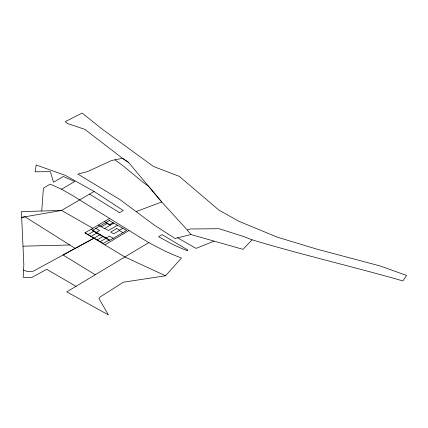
<?xml version="1.0" encoding="UTF-8"?>
<svg xmlns="http://www.w3.org/2000/svg" width="428" height="428" viewBox="0 0 428 428"><rect width="100%" height="100%" fill="white"/><g stroke="black" fill="none" stroke-linecap="round" stroke-linejoin="round"><path stroke-width="0.64" d="M75.959 286.327L46.764 269.33L31.683 277.526L23.176 277.291L23.84 264.616L21.4 211.598L61.552 210.432L94.107 191.466L123.237 210.517L119.546 212.673L89.543 194.125M41.741 211.004L43.405 188.143L50.269 184.12L61.049 188.973L72.332 195.414L148.725 242.633L163.576 250.343A199.057 114.923 0 0 0 173.19 254.714L181.467 258.063L165.54 275.787L123.35 282.196L99.965 297.085L98.938 298.578L108.428 314.917L66.773 291.859L148.725 242.633M128.507 162.378L122.472 158.296L84.856 129.358L67.33 123.435L65.254 121.638L82.16 113.083L102.779 129.561L153.561 166.524L179.262 176.325L218.938 210.111L238.899 221.308L277.451 237.219L316.998 249.171L380.385 266.039L406.6 275.434L402.898 280.929C352.806 266.585 302.007 254.831 252.103 239.824L243.04 249.358L190.931 234.533L175.004 238.46L153.946 224.882L120.172 199.726L77.864 174.089L87.606 171.553L111.617 160.511L122.472 158.296L128.507 162.373L161.725 201.968L187.298 230.023L190.931 234.533M104.871 244.88L129.053 230.467M61.525 189.251L74.772 181.515L63.333 176.48L53.484 182.237L50.408 171.665L35.155 171.794L36.171 164.999L65.297 175.346L94.107 191.466M165.54 275.787L124.799 256.918L84.958 232.853L109.616 218.467M88.034 234.608L94.112 231.061M101.404 226.808L107.482 223.261M95.909 232.682L99.622 230.521L95.835 228.354M113.051 222.678L109.343 224.844L105.556 222.678M91.105 236.363L97.183 232.816M113.811 223.111L104.475 228.563L98.333 225.053M94.176 238.118L100.254 234.571M117.497 225.219L108.38 230.537L104.694 228.434M97.247 239.873L103.325 236.326M105.743 238.294L109.45 236.133L113.238 238.294M122.879 228.295L119.171 230.457L122.959 232.623M100.318 241.627L106.395 238.08M213.823 241.242L196.11 248.395L177.561 237.829M187.298 230.023L190.027 228.975L219.093 228.713L243.762 236.588L252.103 239.824M136.195 211.566L161.725 201.968L148.366 186.062L143.733 182.836L123.874 166.476L115.03 159.815M23.069 246.18L69.775 244.987M23.567 269.977L27.504 271.63L33.149 271.25L93.871 238.236L63.044 254.992L95.23 274.723M92.806 228.279L61.552 210.432L21.678 217.381L24.99 216.803L75.184 248.395M104.411 221.506L110.552 225.016M91.036 229.306L109.466 239.835L103.389 243.382L84.958 232.853M187.769 250.022L187.287 250.706L183.254 249.075A186.629 107.749 0 0 1 172.463 244.228L158.558 236.759L162.1 234.651L187.769 250.022M109.263 220.516L92.122 230.521L109.531 240.461L126.667 230.457L109.263 220.516M116.694 228.525L110.617 232.072L113.688 233.822L119.765 230.28L116.694 228.525"/></g></svg>
